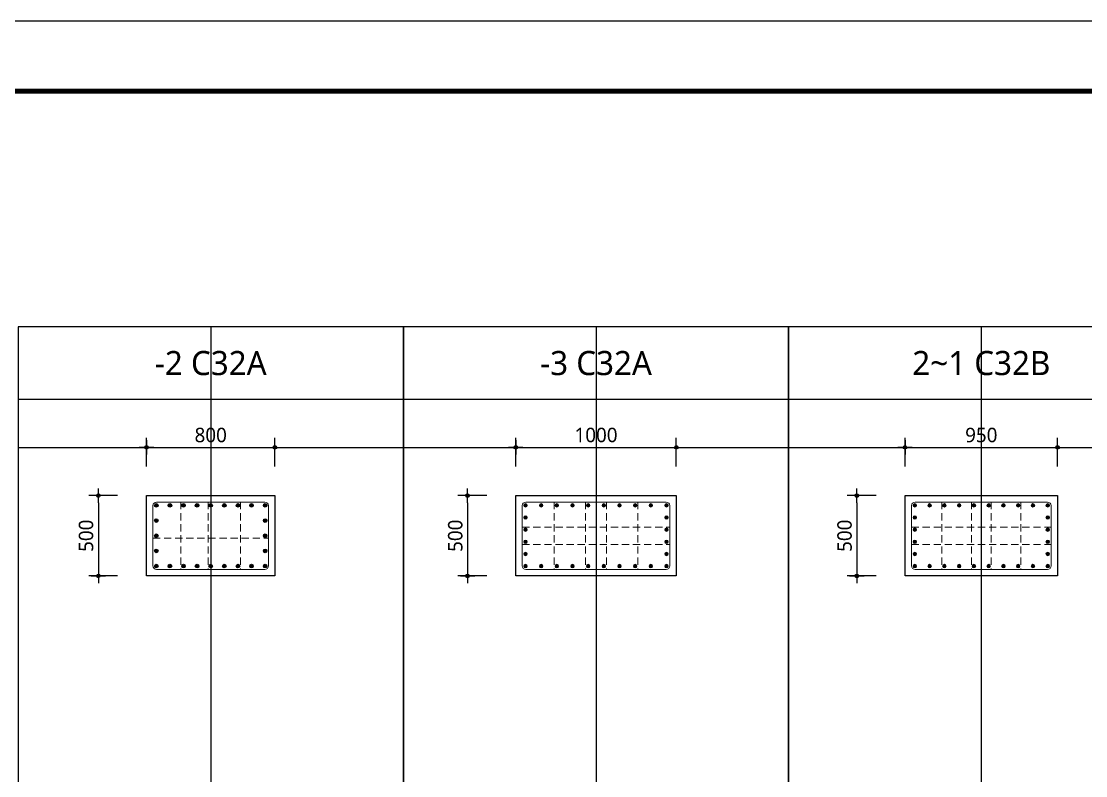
# Model space of a CAD drawing. Header units: millimetres. Extents: x 0 to 252030, y -124740 to 196020.
# Drawn here: x 138680 to 145310, y 173504 to 178200 of the extents above; entities that cross this region are included whole.
import ezdxf
from ezdxf.enums import TextEntityAlignment as Align

# ---------------------------------------------------------------- set-up
doc = ezdxf.new("R2010")
doc.units = ezdxf.units.MM
doc.header["$LTSCALE"] = 30
doc.linetypes.add('HID', pattern=[2.3, 1.5, -0.8])
doc.layers.get('DEFPOINTS').update_dxf_attribs({"color": 142})
for name, color, linetype in [('0-SEC1', 3, 'Continuous'), ('CON', 2, 'Continuous'), ('DIM', 7, 'Continuous'), ('S-철근', 3, 'Continuous'), ('SHEET', 7, 'Continuous'), ('TXT', 3, 'Continuous'), ('XR-FORM_(도룡동)$0$Sheet', 7, 'Continuous')]:
    doc.layers.add(name, color=color, linetype=linetype)
doc.layers.add('HoopBar', color=1, linetype='Continuous', lineweight=0)
doc.layers.add('TieBar', color=7, linetype='HID', lineweight=0)
doc.styles.get("Standard").update_dxf_attribs({"font": 'malgun.ttf'})
doc.styles.add('맑은 고딕', font='malgun.ttf')
doc.dimstyles.new('30NDIM', dxfattribs={"dimscale": 50, "dimtxt": 3, "dimasz": 1.5, "dimexe": 2, "dimexo": 6, "dimgap": 1, "dimtad": 1, "dimdec": 0, "dimrnd": 0.25, "dimzin": 0, "dimdsep": 46, "dimtxsty": 'Standard', "dimblk": 'Z_DOT', "dimcen": 5, "dimclrd": 256, "dimclre": 256, "dimclrt": 3, "dimadec": 0, "dimazin": 0, "dimtm": 1e-09, "dimtfac": 1, "dimtdec": 0, "dimtix": 1, "dimtmove": 2, "dimatfit": 1, "dimldrblk": 'Z_DOT', "dimfxl": 1, "dimtolj": 1, "dimtzin": 0, "dimarcsym": 0})

# ---------------------------------------------------------------- blocks, each defined once
blk = doc.blocks.new('XR-FORM_(도룡동)$0$S')
at = {"layer": 'XR-FORM_(도룡동)$0$Sheet', "const_width": 100}
blk.add_lwpolyline([(1850, 57950), (82250, 57950), (82250, 1200), (1850, 1200)], close=True, dxfattribs=at)
blk = doc.blocks.new('XR-FORM_(도룡동)', base_point=(101.33, -56114.51))
at = {"layer": 'DEFPOINTS'}
blk.add_lwpolyline([(0, 0), (420, 0), (420, 297), (0, 297)], close=True, dxfattribs=at)
at = {"xscale": 0.005, "yscale": 0.005, "zscale": 0.005}
blk.add_blockref('XR-FORM_(도룡동)$0$S', (-0.25, 0), dxfattribs=at)
blk = doc.blocks.new('Z_DOT')
at = {"layer": 'DIM', "color": 0}
for p, q in [((-1, 0), (1, 0)), ((0, -1), (0, 1))]:
    blk.add_line(p, q, dxfattribs=at)
for radius in [0.25, 0.125]:
    blk.add_circle((0, 0), radius, dxfattribs=at)
blk = doc.blocks.new('*D1219')
at = {"layer": 'DEFPOINTS', "color": 0, "transparency": 16777216}
for p in [(139459.7, 175248), (139159.7, 174748), (139459.7, 174748)]:
    blk.add_point(p, dxfattribs=at)
at = {"layer": 'DIM', "lineweight": -2, "transparency": 16777216}
for p, q in [((139279.7, 175248), (139099.7, 175248)), ((139159.7, 175203), (139159.7, 174793)), ((139279.7, 174748), (139099.7, 174748))]:
    blk.add_line(p, q, dxfattribs=at)
at = {"layer": 'DIM', "lineweight": -2, "transparency": 16777216, "xscale": 45, "yscale": 45, "zscale": 45}
for p, rotation in [((139159.7, 175248), 90), ((139159.7, 174748), 270)]:
    blk.add_blockref('Z_DOT', p, dxfattribs=dict(at, rotation=rotation))
at = {"layer": 'DIM', "color": 3, "transparency": 16777216, "insert": (139083.3, 174998), "char_height": 90, "attachment_point": 5, "rotation": 90}
blk.add_mtext('\\A1;500', dxfattribs=at)
blk = doc.blocks.new('*D1220')
at = {"layer": 'DEFPOINTS', "color": 0, "transparency": 16777216}
for p in [(140259.7, 175548), (139459.7, 175248), (140259.7, 175248)]:
    blk.add_point(p, dxfattribs=at)
at = {"layer": 'DIM', "lineweight": -2, "transparency": 16777216}
for p, q in [((139459.7, 175428), (139459.7, 175608)), ((140259.7, 175428), (140259.7, 175608)), ((139504.7, 175548), (140214.7, 175548))]:
    blk.add_line(p, q, dxfattribs=at)
at = {"layer": 'DIM', "lineweight": -2, "transparency": 16777216, "xscale": 45, "yscale": 45, "zscale": 45, "rotation": 180}
blk.add_blockref('Z_DOT', (139459.7, 175548), dxfattribs=at)
at = {"layer": 'DIM', "lineweight": -2, "transparency": 16777216, "xscale": 45, "yscale": 45, "zscale": 45}
blk.add_blockref('Z_DOT', (140259.7, 175548), dxfattribs=at)
at = {"layer": 'DIM', "color": 3, "transparency": 16777216, "insert": (139859.7, 175624.5), "char_height": 90, "attachment_point": 5}
blk.add_mtext('\\A1;800', dxfattribs=at)
blk = doc.blocks.new('*D1221')
at = {"layer": 'DEFPOINTS', "color": 0, "transparency": 16777216}
for p in [(141759.8, 175248), (141459.8, 174748), (141759.8, 174748)]:
    blk.add_point(p, dxfattribs=at)
at = {"layer": 'DIM', "lineweight": -2, "transparency": 16777216}
for p, q in [((141579.8, 175248), (141399.8, 175248)), ((141459.8, 175203), (141459.8, 174793)), ((141579.8, 174748), (141399.8, 174748))]:
    blk.add_line(p, q, dxfattribs=at)
at = {"layer": 'DIM', "lineweight": -2, "transparency": 16777216, "xscale": 45, "yscale": 45, "zscale": 45}
for p, rotation in [((141459.8, 175248), 90), ((141459.8, 174748), 270)]:
    blk.add_blockref('Z_DOT', p, dxfattribs=dict(at, rotation=rotation))
at = {"layer": 'DIM', "color": 3, "transparency": 16777216, "insert": (141383.3, 174998), "char_height": 90, "attachment_point": 5, "rotation": 90}
blk.add_mtext('\\A1;500', dxfattribs=at)
blk = doc.blocks.new('*D1222')
at = {"layer": 'DEFPOINTS', "color": 0, "transparency": 16777216}
for p in [(142759.8, 175548), (141759.8, 175248), (142759.8, 175248)]:
    blk.add_point(p, dxfattribs=at)
at = {"layer": 'DIM', "lineweight": -2, "transparency": 16777216}
for p, q in [((141759.8, 175428), (141759.8, 175608)), ((142759.8, 175428), (142759.8, 175608)), ((141804.8, 175548), (142714.8, 175548))]:
    blk.add_line(p, q, dxfattribs=at)
at = {"layer": 'DIM', "lineweight": -2, "transparency": 16777216, "xscale": 45, "yscale": 45, "zscale": 45, "rotation": 180}
blk.add_blockref('Z_DOT', (141759.8, 175548), dxfattribs=at)
at = {"layer": 'DIM', "lineweight": -2, "transparency": 16777216, "xscale": 45, "yscale": 45, "zscale": 45}
blk.add_blockref('Z_DOT', (142759.8, 175548), dxfattribs=at)
at = {"layer": 'DIM', "color": 3, "transparency": 16777216, "insert": (142259.8, 175624.7), "char_height": 90, "attachment_point": 5}
blk.add_mtext('\\A1;1000', dxfattribs=at)
blk = doc.blocks.new('*D1223')
at = {"layer": 'DEFPOINTS', "color": 0, "transparency": 16777216}
for p in [(144184.8, 175248), (143884.8, 174748), (144184.8, 174748)]:
    blk.add_point(p, dxfattribs=at)
at = {"layer": 'DIM', "lineweight": -2, "transparency": 16777216}
for p, q in [((144004.8, 175248), (143824.8, 175248)), ((143884.8, 175203), (143884.8, 174793)), ((144004.8, 174748), (143824.8, 174748))]:
    blk.add_line(p, q, dxfattribs=at)
at = {"layer": 'DIM', "lineweight": -2, "transparency": 16777216, "xscale": 45, "yscale": 45, "zscale": 45}
for p, rotation in [((143884.8, 175248), 90), ((143884.8, 174748), 270)]:
    blk.add_blockref('Z_DOT', p, dxfattribs=dict(at, rotation=rotation))
at = {"layer": 'DIM', "color": 3, "transparency": 16777216, "insert": (143808.3, 174998), "char_height": 90, "attachment_point": 5, "rotation": 90}
blk.add_mtext('\\A1;500', dxfattribs=at)
blk = doc.blocks.new('*D1224')
at = {"layer": 'DEFPOINTS', "color": 0, "transparency": 16777216}
for p in [(145134.8, 175548), (144184.8, 175248), (145134.8, 175248)]:
    blk.add_point(p, dxfattribs=at)
at = {"layer": 'DIM', "lineweight": -2, "transparency": 16777216}
for p, q in [((144184.8, 175428), (144184.8, 175608)), ((145134.8, 175428), (145134.8, 175608)), ((144229.8, 175548), (145089.8, 175548))]:
    blk.add_line(p, q, dxfattribs=at)
at = {"layer": 'DIM', "lineweight": -2, "transparency": 16777216, "xscale": 45, "yscale": 45, "zscale": 45, "rotation": 180}
blk.add_blockref('Z_DOT', (144184.8, 175548), dxfattribs=at)
at = {"layer": 'DIM', "lineweight": -2, "transparency": 16777216, "xscale": 45, "yscale": 45, "zscale": 45}
blk.add_blockref('Z_DOT', (145134.8, 175548), dxfattribs=at)
at = {"layer": 'DIM', "color": 3, "transparency": 16777216, "insert": (144659.8, 175624.5), "char_height": 90, "attachment_point": 5}
blk.add_mtext('\\A1;950', dxfattribs=at)
blk = doc.blocks.new('*U58')
at = {"layer": 'DEFPOINTS'}
for p, q in [((-1200, 4886), (-1200, 0)), ((-2400, 4136), (0, 4136))]:
    blk.add_line(p, q, dxfattribs=at)
at = {"layer": 'SHEET'}
blk.add_line((-2400, 4436), (0, 4436), dxfattribs=at)
at = {"layer": 'SHEET', "color": 6}
for p, q in [((-2400, 1200), (0, 1200)), ((-2400, 900), (0, 900)), ((-2400, 600), (0, 600)), ((-2400, 300), (0, 300))]:
    blk.add_line(p, q, dxfattribs=at)
at = {"layer": 'SHEET'}
blk.add_lwpolyline([(0, 4886), (-2400, 4886), (-2400, 0), (0, 0)], close=True, dxfattribs=at)

msp = doc.modelspace()

# ---------------------------------------------------------------- hatches: boundary and pattern name
at = {"layer": 'HoopBar'}
h = msp.add_hatch(color=3, dxfattribs=at)
edge = h.paths.add_edge_path()
edge.add_arc((141820.75002, 175187.00008), 11.1, 0, 180)
edge.add_arc((141820.75002, 175187.00008), 11.1, 180, 360)
h = msp.add_hatch(color=3, dxfattribs=at)
edge = h.paths.add_edge_path()
edge.add_arc((141918.30557, 175187.00008), 11.1, 0, 180)
edge.add_arc((141918.30557, 175187.00008), 11.1, 180, 360)
h = msp.add_hatch(color=3, dxfattribs=at)
edge = h.paths.add_edge_path()
edge.add_arc((142015.86113, 175187.00008), 11.1, 0, 180)
edge.add_arc((142015.86113, 175187.00008), 11.1, 180, 360)
h = msp.add_hatch(color=3, dxfattribs=at)
edge = h.paths.add_edge_path()
edge.add_arc((142113.41669, 175187.00008), 11.1, 0, 180)
edge.add_arc((142113.41669, 175187.00008), 11.1, 180, 360)
h = msp.add_hatch(color=3, dxfattribs=at)
edge = h.paths.add_edge_path()
edge.add_arc((142210.97224, 175187.00008), 11.1, 0, 180)
edge.add_arc((142210.97224, 175187.00008), 11.1, 180, 360)
h = msp.add_hatch(color=3, dxfattribs=at)
edge = h.paths.add_edge_path()
edge.add_arc((142308.5278, 175187.00008), 11.1, 0, 180)
edge.add_arc((142308.5278, 175187.00008), 11.1, 180, 360)
h = msp.add_hatch(color=3, dxfattribs=at)
edge = h.paths.add_edge_path()
edge.add_arc((142406.08335, 175187.00008), 11.1, 0, 180)
edge.add_arc((142406.08335, 175187.00008), 11.1, 180, 360)
h = msp.add_hatch(color=3, dxfattribs=at)
edge = h.paths.add_edge_path()
edge.add_arc((142503.63891, 175187.00008), 11.1, 0, 180)
edge.add_arc((142503.63891, 175187.00008), 11.1, 180, 360)
h = msp.add_hatch(color=3, dxfattribs=at)
edge = h.paths.add_edge_path()
edge.add_arc((142601.19446, 175187.00008), 11.1, 0, 180)
edge.add_arc((142601.19446, 175187.00008), 11.1, 180, 360)
h = msp.add_hatch(color=3, dxfattribs=at)
edge = h.paths.add_edge_path()
edge.add_arc((142698.75002, 175187.00008), 11.1, 0, 180)
edge.add_arc((142698.75002, 175187.00008), 11.1, 180, 360)
h = msp.add_hatch(color=3, dxfattribs=at)
edge = h.paths.add_edge_path()
edge.add_arc((144245.75002, 175187.00008), 11.1, 0, 180)
edge.add_arc((144245.75002, 175187.00008), 11.1, 180, 360)
h = msp.add_hatch(color=3, dxfattribs=at)
edge = h.paths.add_edge_path()
edge.add_arc((144337.75002, 175187.00008), 11.1, 0, 180)
edge.add_arc((144337.75002, 175187.00008), 11.1, 180, 360)
h = msp.add_hatch(color=3, dxfattribs=at)
edge = h.paths.add_edge_path()
edge.add_arc((144429.75002, 175187.00008), 11.1, 0, 180)
edge.add_arc((144429.75002, 175187.00008), 11.1, 180, 360)
h = msp.add_hatch(color=3, dxfattribs=at)
edge = h.paths.add_edge_path()
edge.add_arc((144521.75002, 175187.00008), 11.1, 0, 180)
edge.add_arc((144521.75002, 175187.00008), 11.1, 180, 360)
h = msp.add_hatch(color=3, dxfattribs=at)
edge = h.paths.add_edge_path()
edge.add_arc((144613.75002, 175187.00008), 11.1, 0, 180)
edge.add_arc((144613.75002, 175187.00008), 11.1, 180, 360)
h = msp.add_hatch(color=3, dxfattribs=at)
edge = h.paths.add_edge_path()
edge.add_arc((144705.75002, 175187.00008), 11.1, 0, 180)
edge.add_arc((144705.75002, 175187.00008), 11.1, 180, 360)
h = msp.add_hatch(color=3, dxfattribs=at)
edge = h.paths.add_edge_path()
edge.add_arc((144797.75002, 175187.00008), 11.1, 0, 180)
edge.add_arc((144797.75002, 175187.00008), 11.1, 180, 360)
h = msp.add_hatch(color=3, dxfattribs=at)
edge = h.paths.add_edge_path()
edge.add_arc((144889.75002, 175187.00008), 11.1, 0, 180)
edge.add_arc((144889.75002, 175187.00008), 11.1, 180, 360)
h = msp.add_hatch(color=3, dxfattribs=at)
edge = h.paths.add_edge_path()
edge.add_arc((144981.75002, 175187.00008), 11.1, 0, 180)
edge.add_arc((144981.75002, 175187.00008), 11.1, 180, 360)
h = msp.add_hatch(color=3, dxfattribs=at)
edge = h.paths.add_edge_path()
edge.add_arc((145073.75002, 175187.00008), 11.1, 0, 180)
edge.add_arc((145073.75002, 175187.00008), 11.1, 180, 360)
h = msp.add_hatch(color=3, dxfattribs=at)
edge = h.paths.add_edge_path()
edge.add_arc((141820.75002, 175111.40008), 11.1, 0, 180)
edge.add_arc((141820.75002, 175111.40008), 11.1, 180, 360)
h = msp.add_hatch(color=3, dxfattribs=at)
edge = h.paths.add_edge_path()
edge.add_arc((142698.75002, 175111.40008), 11.1, 0, 180)
edge.add_arc((142698.75002, 175111.40008), 11.1, 180, 360)
h = msp.add_hatch(color=3, dxfattribs=at)
edge = h.paths.add_edge_path()
edge.add_arc((144245.75002, 175111.40008), 11.1, 0, 180)
edge.add_arc((144245.75002, 175111.40008), 11.1, 180, 360)
h = msp.add_hatch(color=3, dxfattribs=at)
edge = h.paths.add_edge_path()
edge.add_arc((145073.75002, 175111.40008), 11.1, 0, 180)
edge.add_arc((145073.75002, 175111.40008), 11.1, 180, 360)
h = msp.add_hatch(color=3, dxfattribs=at)
edge = h.paths.add_edge_path()
edge.add_arc((141820.75002, 175035.80008), 11.1, 0, 180)
edge.add_arc((141820.75002, 175035.80008), 11.1, 180, 360)
h = msp.add_hatch(color=3, dxfattribs=at)
edge = h.paths.add_edge_path()
edge.add_arc((142698.75002, 175035.80008), 11.1, 0, 180)
edge.add_arc((142698.75002, 175035.80008), 11.1, 180, 360)
h = msp.add_hatch(color=3, dxfattribs=at)
edge = h.paths.add_edge_path()
edge.add_arc((144245.75002, 175035.80008), 11.1, 0, 180)
edge.add_arc((144245.75002, 175035.80008), 11.1, 180, 360)
h = msp.add_hatch(color=3, dxfattribs=at)
edge = h.paths.add_edge_path()
edge.add_arc((145073.75002, 175035.80008), 11.1, 0, 180)
edge.add_arc((145073.75002, 175035.80008), 11.1, 180, 360)
h = msp.add_hatch(color=3, dxfattribs=at)
edge = h.paths.add_edge_path()
edge.add_arc((141820.75002, 174960.20008), 11.1, 0, 180)
edge.add_arc((141820.75002, 174960.20008), 11.1, 180, 360)
h = msp.add_hatch(color=3, dxfattribs=at)
edge = h.paths.add_edge_path()
edge.add_arc((142698.75002, 174960.20008), 11.1, 0, 180)
edge.add_arc((142698.75002, 174960.20008), 11.1, 180, 360)
h = msp.add_hatch(color=3, dxfattribs=at)
edge = h.paths.add_edge_path()
edge.add_arc((144245.75002, 174960.20008), 11.1, 0, 180)
edge.add_arc((144245.75002, 174960.20008), 11.1, 180, 360)
h = msp.add_hatch(color=3, dxfattribs=at)
edge = h.paths.add_edge_path()
edge.add_arc((145073.75002, 174960.20008), 11.1, 0, 180)
edge.add_arc((145073.75002, 174960.20008), 11.1, 180, 360)
h = msp.add_hatch(color=3, dxfattribs=at)
edge = h.paths.add_edge_path()
edge.add_arc((141820.75002, 174884.60008), 11.1, 0, 180)
edge.add_arc((141820.75002, 174884.60008), 11.1, 180, 360)
h = msp.add_hatch(color=3, dxfattribs=at)
edge = h.paths.add_edge_path()
edge.add_arc((142698.75002, 174884.60008), 11.1, 0, 180)
edge.add_arc((142698.75002, 174884.60008), 11.1, 180, 360)
h = msp.add_hatch(color=3, dxfattribs=at)
edge = h.paths.add_edge_path()
edge.add_arc((144245.75002, 174884.60008), 11.1, 0, 180)
edge.add_arc((144245.75002, 174884.60008), 11.1, 180, 360)
h = msp.add_hatch(color=3, dxfattribs=at)
edge = h.paths.add_edge_path()
edge.add_arc((145073.75002, 174884.60008), 11.1, 0, 180)
edge.add_arc((145073.75002, 174884.60008), 11.1, 180, 360)
h = msp.add_hatch(color=3, dxfattribs=at)
edge = h.paths.add_edge_path()
edge.add_arc((141820.75002, 174809.00008), 11.1, 0, 180)
edge.add_arc((141820.75002, 174809.00008), 11.1, 180, 360)
h = msp.add_hatch(color=3, dxfattribs=at)
edge = h.paths.add_edge_path()
edge.add_arc((141918.30557, 174809.00008), 11.1, 0, 180)
edge.add_arc((141918.30557, 174809.00008), 11.1, 180, 360)
h = msp.add_hatch(color=3, dxfattribs=at)
edge = h.paths.add_edge_path()
edge.add_arc((142015.86113, 174809.00008), 11.1, 0, 180)
edge.add_arc((142015.86113, 174809.00008), 11.1, 180, 360)
h = msp.add_hatch(color=3, dxfattribs=at)
edge = h.paths.add_edge_path()
edge.add_arc((142113.41669, 174809.00008), 11.1, 0, 180)
edge.add_arc((142113.41669, 174809.00008), 11.1, 180, 360)
h = msp.add_hatch(color=3, dxfattribs=at)
edge = h.paths.add_edge_path()
edge.add_arc((142210.97224, 174809.00008), 11.1, 0, 180)
edge.add_arc((142210.97224, 174809.00008), 11.1, 180, 360)
h = msp.add_hatch(color=3, dxfattribs=at)
edge = h.paths.add_edge_path()
edge.add_arc((142308.5278, 174809.00008), 11.1, 0, 180)
edge.add_arc((142308.5278, 174809.00008), 11.1, 180, 360)
h = msp.add_hatch(color=3, dxfattribs=at)
edge = h.paths.add_edge_path()
edge.add_arc((142406.08335, 174809.00008), 11.1, 0, 180)
edge.add_arc((142406.08335, 174809.00008), 11.1, 180, 360)
h = msp.add_hatch(color=3, dxfattribs=at)
edge = h.paths.add_edge_path()
edge.add_arc((142503.63891, 174809.00008), 11.1, 0, 180)
edge.add_arc((142503.63891, 174809.00008), 11.1, 180, 360)
h = msp.add_hatch(color=3, dxfattribs=at)
edge = h.paths.add_edge_path()
edge.add_arc((142601.19446, 174809.00008), 11.1, 0, 180)
edge.add_arc((142601.19446, 174809.00008), 11.1, 180, 360)
h = msp.add_hatch(color=3, dxfattribs=at)
edge = h.paths.add_edge_path()
edge.add_arc((142698.75002, 174809.00008), 11.1, 0, 180)
edge.add_arc((142698.75002, 174809.00008), 11.1, 180, 360)
h = msp.add_hatch(color=3, dxfattribs=at)
edge = h.paths.add_edge_path()
edge.add_arc((144245.75002, 174809.00008), 11.1, 0, 180)
edge.add_arc((144245.75002, 174809.00008), 11.1, 180, 360)
h = msp.add_hatch(color=3, dxfattribs=at)
edge = h.paths.add_edge_path()
edge.add_arc((144337.75002, 174809.00008), 11.1, 0, 180)
edge.add_arc((144337.75002, 174809.00008), 11.1, 180, 360)
h = msp.add_hatch(color=3, dxfattribs=at)
edge = h.paths.add_edge_path()
edge.add_arc((144429.75002, 174809.00008), 11.1, 0, 180)
edge.add_arc((144429.75002, 174809.00008), 11.1, 180, 360)
h = msp.add_hatch(color=3, dxfattribs=at)
edge = h.paths.add_edge_path()
edge.add_arc((144521.75002, 174809.00008), 11.1, 0, 180)
edge.add_arc((144521.75002, 174809.00008), 11.1, 180, 360)
h = msp.add_hatch(color=3, dxfattribs=at)
edge = h.paths.add_edge_path()
edge.add_arc((144613.75002, 174809.00008), 11.1, 0, 180)
edge.add_arc((144613.75002, 174809.00008), 11.1, 180, 360)
h = msp.add_hatch(color=3, dxfattribs=at)
edge = h.paths.add_edge_path()
edge.add_arc((144705.75002, 174809.00008), 11.1, 0, 180)
edge.add_arc((144705.75002, 174809.00008), 11.1, 180, 360)
h = msp.add_hatch(color=3, dxfattribs=at)
edge = h.paths.add_edge_path()
edge.add_arc((144797.75002, 174809.00008), 11.1, 0, 180)
edge.add_arc((144797.75002, 174809.00008), 11.1, 180, 360)
h = msp.add_hatch(color=3, dxfattribs=at)
edge = h.paths.add_edge_path()
edge.add_arc((144889.75002, 174809.00008), 11.1, 0, 180)
edge.add_arc((144889.75002, 174809.00008), 11.1, 180, 360)
h = msp.add_hatch(color=3, dxfattribs=at)
edge = h.paths.add_edge_path()
edge.add_arc((144981.75002, 174809.00008), 11.1, 0, 180)
edge.add_arc((144981.75002, 174809.00008), 11.1, 180, 360)
h = msp.add_hatch(color=3, dxfattribs=at)
edge = h.paths.add_edge_path()
edge.add_arc((145073.75002, 174809.00008), 11.1, 0, 180)
edge.add_arc((145073.75002, 174809.00008), 11.1, 180, 360)
at = {"layer": 'S-철근'}
h = msp.add_hatch(color=256, dxfattribs=at)
edge = h.paths.add_edge_path()
edge.add_arc((139520.74977, 175186.99975), 11.1, 0, 180)
edge.add_arc((139520.74977, 175186.99975), 11.1, 180, 360)
h = msp.add_hatch(color=256, dxfattribs=at)
edge = h.paths.add_edge_path()
edge.add_arc((139605.49977, 175186.99975), 11.1, 0, 180)
edge.add_arc((139605.49977, 175186.99975), 11.1, 180, 360)
h = msp.add_hatch(color=256, dxfattribs=at)
edge = h.paths.add_edge_path()
edge.add_arc((139690.24977, 175186.99975), 11.1, 0, 180)
edge.add_arc((139690.24977, 175186.99975), 11.1, 180, 360)
h = msp.add_hatch(color=256, dxfattribs=at)
edge = h.paths.add_edge_path()
edge.add_arc((139774.99977, 175186.99975), 11.1, 0, 180)
edge.add_arc((139774.99977, 175186.99975), 11.1, 180, 360)
h = msp.add_hatch(color=256, dxfattribs=at)
edge = h.paths.add_edge_path()
edge.add_arc((139859.74977, 175186.99975), 11.1, 0, 180)
edge.add_arc((139859.74977, 175186.99975), 11.1, 180, 360)
h = msp.add_hatch(color=256, dxfattribs=at)
edge = h.paths.add_edge_path()
edge.add_arc((139944.49977, 175186.99975), 11.1, 0, 180)
edge.add_arc((139944.49977, 175186.99975), 11.1, 180, 360)
h = msp.add_hatch(color=256, dxfattribs=at)
edge = h.paths.add_edge_path()
edge.add_arc((140029.24977, 175186.99975), 11.1, 0, 180)
edge.add_arc((140029.24977, 175186.99975), 11.1, 180, 360)
h = msp.add_hatch(color=256, dxfattribs=at)
edge = h.paths.add_edge_path()
edge.add_arc((140113.99977, 175186.99975), 11.1, 0, 180)
edge.add_arc((140113.99977, 175186.99975), 11.1, 180, 360)
h = msp.add_hatch(color=256, dxfattribs=at)
edge = h.paths.add_edge_path()
edge.add_arc((140198.74977, 175186.99975), 11.1, 0, 180)
edge.add_arc((140198.74977, 175186.99975), 11.1, 180, 360)
h = msp.add_hatch(color=256, dxfattribs=at)
edge = h.paths.add_edge_path()
edge.add_arc((139520.74977, 175092.49975), 11.1, 0, 180)
edge.add_arc((139520.74977, 175092.49975), 11.1, 180, 360)
h = msp.add_hatch(color=256, dxfattribs=at)
edge = h.paths.add_edge_path()
edge.add_arc((140198.74977, 175092.49975), 11.1, 0, 180)
edge.add_arc((140198.74977, 175092.49975), 11.1, 180, 360)
h = msp.add_hatch(color=256, dxfattribs=at)
edge = h.paths.add_edge_path()
edge.add_arc((139520.74977, 174997.99975), 11.1, 0, 180)
edge.add_arc((139520.74977, 174997.99975), 11.1, 180, 360)
h = msp.add_hatch(color=256, dxfattribs=at)
edge = h.paths.add_edge_path()
edge.add_arc((140198.74977, 174997.99975), 11.1, 0, 180)
edge.add_arc((140198.74977, 174997.99975), 11.1, 180, 360)
h = msp.add_hatch(color=256, dxfattribs=at)
edge = h.paths.add_edge_path()
edge.add_arc((139520.74977, 174903.49975), 11.1, 0, 180)
edge.add_arc((139520.74977, 174903.49975), 11.1, 180, 360)
h = msp.add_hatch(color=256, dxfattribs=at)
edge = h.paths.add_edge_path()
edge.add_arc((140198.74977, 174903.49975), 11.1, 0, 180)
edge.add_arc((140198.74977, 174903.49975), 11.1, 180, 360)
h = msp.add_hatch(color=256, dxfattribs=at)
edge = h.paths.add_edge_path()
edge.add_arc((139520.74977, 174808.99975), 11.1, 0, 180)
edge.add_arc((139520.74977, 174808.99975), 11.1, 180, 360)
h = msp.add_hatch(color=256, dxfattribs=at)
edge = h.paths.add_edge_path()
edge.add_arc((139605.49977, 174808.99975), 11.1, 0, 180)
edge.add_arc((139605.49977, 174808.99975), 11.1, 180, 360)
h = msp.add_hatch(color=256, dxfattribs=at)
edge = h.paths.add_edge_path()
edge.add_arc((139690.24977, 174808.99975), 11.1, 0, 180)
edge.add_arc((139690.24977, 174808.99975), 11.1, 180, 360)
h = msp.add_hatch(color=256, dxfattribs=at)
edge = h.paths.add_edge_path()
edge.add_arc((139774.99977, 174808.99975), 11.1, 0, 180)
edge.add_arc((139774.99977, 174808.99975), 11.1, 180, 360)
h = msp.add_hatch(color=256, dxfattribs=at)
edge = h.paths.add_edge_path()
edge.add_arc((139859.74977, 174808.99975), 11.1, 0, 180)
edge.add_arc((139859.74977, 174808.99975), 11.1, 180, 360)
h = msp.add_hatch(color=256, dxfattribs=at)
edge = h.paths.add_edge_path()
edge.add_arc((139944.49977, 174808.99975), 11.1, 0, 180)
edge.add_arc((139944.49977, 174808.99975), 11.1, 180, 360)
h = msp.add_hatch(color=256, dxfattribs=at)
edge = h.paths.add_edge_path()
edge.add_arc((140029.24977, 174808.99975), 11.1, 0, 180)
edge.add_arc((140029.24977, 174808.99975), 11.1, 180, 360)
h = msp.add_hatch(color=256, dxfattribs=at)
edge = h.paths.add_edge_path()
edge.add_arc((140113.99977, 174808.99975), 11.1, 0, 180)
edge.add_arc((140113.99977, 174808.99975), 11.1, 180, 360)
h = msp.add_hatch(color=256, dxfattribs=at)
edge = h.paths.add_edge_path()
edge.add_arc((140198.74977, 174808.99975), 11.1, 0, 180)
edge.add_arc((140198.74977, 174808.99975), 11.1, 180, 360)

# ---------------------------------------------------------------- linework, layer by layer
at = {"layer": 'CON', "color": 8}
for points in [[(139459.74977, 174747.99975), (139459.74977, 175247.99975), (140259.74977, 175247.99975), (140259.74977, 174747.99975)], [(141759.75002, 174748.00008), (141759.75002, 175248.00008), (142759.75002, 175248.00008), (142759.75002, 174748.00008)], [(144184.75002, 174748.00008), (144184.75002, 175248.00008), (145134.75002, 175248.00008), (145134.75002, 174748.00008)]]:
    msp.add_lwpolyline(points, close=True, dxfattribs=at)
at = {"layer": 'HoopBar', "color": 3}
for points in [[(139522.31977, 174788.36975, -0.4142135624), (139500.11977, 174810.56975), (139500.11977, 175185.42975, -0.4142135624), (139522.31977, 175207.62975), (140197.17977, 175207.62975, -0.4142135624), (140219.37977, 175185.42975), (140219.37977, 174810.56975, -0.4142135624), (140197.17977, 174788.36975), (139522.31977, 174788.36975)], [(141822.32002, 174788.37008, -0.4142135624), (141800.12002, 174810.57008), (141800.12002, 175185.43008, -0.4142135624), (141822.32002, 175207.63008), (142697.18002, 175207.63008, -0.4142135624), (142719.38002, 175185.43008), (142719.38002, 174810.57008, -0.4142135624), (142697.18002, 174788.37008), (141822.32002, 174788.37008)], [(144247.32002, 174788.37008, -0.4142135624), (144225.12002, 174810.57008), (144225.12002, 175185.43008, -0.4142135624), (144247.32002, 175207.63008), (145072.18002, 175207.63008, -0.4142135624), (145094.38002, 175185.43008), (145094.38002, 174810.57008, -0.4142135624), (145072.18002, 174788.37008), (144247.32002, 174788.37008)]]:
    msp.add_lwpolyline(points, format="xyb", dxfattribs=at)
for centre in [(141820.75002, 175187.00008), (141918.30557, 175187.00008), (142015.86113, 175187.00008), (142113.41669, 175187.00008), (142210.97224, 175187.00008), (142308.5278, 175187.00008), (142406.08335, 175187.00008), (142503.63891, 175187.00008), (142601.19446, 175187.00008), (142698.75002, 175187.00008), (144245.75002, 175187.00008), (144337.75002, 175187.00008), (144429.75002, 175187.00008), (144521.75002, 175187.00008), (144613.75002, 175187.00008), (144705.75002, 175187.00008), (144797.75002, 175187.00008), (144889.75002, 175187.00008), (144981.75002, 175187.00008), (145073.75002, 175187.00008), (141820.75002, 175111.40008), (142698.75002, 175111.40008), (144245.75002, 175111.40008), (145073.75002, 175111.40008), (141820.75002, 175035.80008), (142698.75002, 175035.80008), (144245.75002, 175035.80008), (145073.75002, 175035.80008), (141820.75002, 174960.20008), (142698.75002, 174960.20008), (144245.75002, 174960.20008), (145073.75002, 174960.20008), (141820.75002, 174884.60008), (142698.75002, 174884.60008), (144245.75002, 174884.60008), (145073.75002, 174884.60008), (141820.75002, 174809.00008), (141918.30557, 174809.00008), (142015.86113, 174809.00008), (142113.41669, 174809.00008), (142210.97224, 174809.00008), (142308.5278, 174809.00008), (142406.08335, 174809.00008), (142503.63891, 174809.00008), (142601.19446, 174809.00008), (142698.75002, 174809.00008), (144245.75002, 174809.00008), (144337.75002, 174809.00008), (144429.75002, 174809.00008), (144521.75002, 174809.00008), (144613.75002, 174809.00008), (144705.75002, 174809.00008), (144797.75002, 174809.00008), (144889.75002, 174809.00008), (144981.75002, 174809.00008), (145073.75002, 174809.00008)]:
    msp.add_circle(centre, 11.1, dxfattribs=at)
at = {"layer": 'S-철근'}
for centre in [(139520.74977, 175186.99975), (139605.49977, 175186.99975), (139690.24977, 175186.99975), (139774.99977, 175186.99975), (139859.74977, 175186.99975), (139944.49977, 175186.99975), (140029.24977, 175186.99975), (140113.99977, 175186.99975), (140198.74977, 175186.99975), (139520.74977, 175092.49975), (140198.74977, 175092.49975), (139520.74977, 174997.99975), (140198.74977, 174997.99975), (139520.74977, 174903.49975), (140198.74977, 174903.49975), (139520.74977, 174808.99975), (139605.49977, 174808.99975), (139690.24977, 174808.99975), (139774.99977, 174808.99975), (139859.74977, 174808.99975), (139944.49977, 174808.99975), (140029.24977, 174808.99975), (140113.99977, 174808.99975), (140198.74977, 174808.99975)]:
    msp.add_circle(centre, 11.1, dxfattribs=at)
at = {"layer": 'TieBar'}
for p, q in [((139674.38477, 175207.62975), (139674.38477, 174788.36975)), ((139843.88477, 175207.62975), (139843.88477, 174788.36975)), ((140045.11477, 175207.62975), (140045.11477, 174788.36975)), ((141999.99613, 175207.63008), (141999.99613, 174788.37008)), ((142195.10724, 175207.63008), (142195.10724, 174788.37008)), ((142324.3928, 175207.63008), (142324.3928, 174788.37008)), ((142519.50391, 175207.63008), (142519.50391, 174788.37008)), ((144413.88502, 175207.63008), (144413.88502, 174788.37008)), ((144597.88502, 175207.63008), (144597.88502, 174788.37008)), ((144721.61502, 175207.63008), (144721.61502, 174788.37008)), ((144905.61502, 175207.63008), (144905.61502, 174788.37008)), ((141800.12002, 175051.66508), (142719.38002, 175051.66508)), ((144225.12002, 175051.66508), (145094.38002, 175051.66508)), ((139500.11977, 174982.13475), (140219.37977, 174982.13475)), ((141800.12002, 174944.33508), (142719.38002, 174944.33508)), ((144225.12002, 174944.33508), (145094.38002, 174944.33508))]:
    msp.add_line(p, q, dxfattribs=at)

# ---------------------------------------------------------------- block references
for p in [(141059.75002, 171412.00041), (143459.75002, 171412.00041), (145859.75002, 171412.00041)]:
    msp.add_blockref('*U58', p)
at = {"layer": '0-SEC1', "xscale": 60, "yscale": 60, "zscale": 60}
msp.add_blockref('XR-FORM_(도룡동)', (132110.02429, -3206490.57868), dxfattribs=at)

# ---------------------------------------------------------------- texts
at = {"layer": 'TXT', "color": 2, "style": '맑은 고딕'}
for s, p in [('-2 C32A', (139859.74977, 176072.99975)), ('-3 C32A', (142259.75002, 176073.00008)), ('2~1 C32B', (144659.75002, 176073.00008))]:
    msp.add_text(s, height=150, dxfattribs=at).set_placement(p, align=Align.MIDDLE_CENTER)

# ---------------------------------------------------------------- dimensions: what is measured, and where the dimension line sits
at = {"layer": 'DIM'}
for base, p1, p2, picture, middle in [((140259.74977, 175547.99975), (139459.74977, 175247.99975), (140259.74977, 175247.99975), '*D1220', (139859.74977, 175624.49772)), ((142759.75002, 175548.00008), (141759.75002, 175248.00008), (142759.75002, 175248.00008), '*D1222', (142259.75002, 175624.74261)), ((145134.75002, 175548.00008), (144184.75002, 175248.00008), (145134.75002, 175248.00008), '*D1224', (144659.75002, 175624.49804))]:
    dim = msp.add_linear_dim(base=base, p1=p1, p2=p2, dimstyle='30NDIM', override={"dimscale": 30, "dimtxsty": 'Standard'}, dxfattribs=at)
    dim.commit()
    dim.dimension.update_dxf_attribs({"geometry": picture, "text_midpoint": middle})
for base, p1, p2, picture, middle in [((139159.74977, 174747.99975), (139459.74977, 175247.99975), (139459.74977, 174747.99975), '*D1219', (139083.25181, 174997.99975)), ((141459.75002, 174748.00008), (141759.75002, 175248.00008), (141759.75002, 174748.00008), '*D1221', (141383.25206, 174998.00008)), ((143884.75002, 174748.00008), (144184.75002, 175248.00008), (144184.75002, 174748.00008), '*D1223', (143808.25206, 174998.00008))]:
    dim = msp.add_linear_dim(base=base, p1=p1, p2=p2, angle=270, dimstyle='30NDIM', override={"dimscale": 30, "dimtxsty": 'Standard'}, dxfattribs=at)
    dim.commit()
    dim.dimension.update_dxf_attribs({"geometry": picture, "text_midpoint": middle})

doc.saveas('drawing.dxf')
